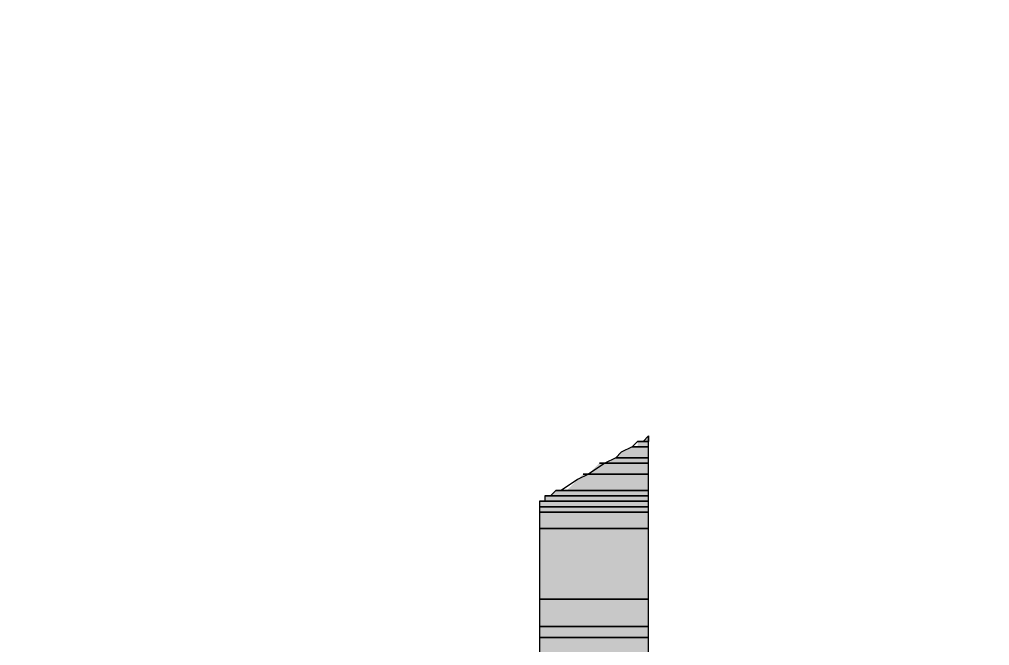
# Model space of a CAD drawing. Header units: millimetres. Extents: x 7018 to 13530, y 4187 to 5692.
# Drawn here: x 11181.44 to 11189.48, y 4967.84 to 4973.03 of the extents above; entities that cross this region are included whole.
import ezdxf

# ---------------------------------------------------------------- set-up
doc = ezdxf.new("R2010")
doc.units = ezdxf.units.MM
doc.layers.add('绘图', color=7, linetype='Continuous')

# ---------------------------------------------------------------- blocks, each defined once
blk = doc.blocks.new('fr')
at = {"transparency": 33554559}
blk.add_hatch(color=256, dxfattribs=at).paths.add_polyline_path([(1523.7202, -437.3753), (1523.675, -437.4204), (1523.6299, -437.4204), (1523.6299, -437.4655), (1523.5848, -437.4655), (1523.4945, -437.5107), (1523.4494, -437.5558), (1523.3591, -437.6009), (1523.314, -437.6009), (1523.2237, -437.6912), (1523.1786, -437.6912), (1523.0432, -437.8266), (1522.9529, -437.8266), (1522.9078, -437.8717), (1522.8626, -437.8717), (1522.8626, -437.9168), (1522.8175, -437.9168), (1522.8175, -439.3159), (1522.0954, -439.3159), (1522.0954, -440.0381), (1522.8175, -440.0381), (1522.8175, -444.0097), (1522.8626, -444.0097), (1522.8626, -444.1902), (1522.9078, -444.2353), (1522.9078, -444.3256), (1522.9529, -444.3707), (1522.9529, -444.4159), (1523.0432, -444.5061), (1523.0432, -444.5513), (1523.0883, -444.5513), (1523.2237, -444.6867), (1523.4042, -444.7769), (1523.4945, -444.7769), (1523.5396, -444.8221), (1523.6299, -444.8221), (1523.675, -444.8672), (1524.5325, -444.8672), (1524.5777, -444.8221), (1524.7131, -444.8221), (1524.7582, -444.7769), (1524.8033, -444.7769), (1524.7582, -444.7318), (1524.7582, -444.5061), (1524.7131, -444.461), (1524.7131, -444.2353), (1524.6679, -444.1902), (1524.6679, -443.9646), (1524.5777, -443.9646), (1524.5325, -444.0097), (1524.0812, -444.0097), (1524.0812, -443.9646), (1523.9458, -443.9646), (1523.9007, -443.9194), (1523.9007, -443.8743), (1523.8555, -443.8743), (1523.8555, -443.8292), (1523.8104, -443.8292), (1523.8104, -443.784), (1523.7653, -443.784), (1523.7653, -443.6938), (1523.7202, -443.6938), (1523.7202, -440.0381), (1524.6679, -440.0381), (1524.6679, -439.3159), (1523.7202, -439.3159)])
blk.add_lwpolyline([(1523.7202, -439.3159), (1523.7202, -437.3753), (1523.675, -437.4204), (1523.6299, -437.4204), (1523.5848, -437.4655), (1523.4945, -437.5107), (1523.4494, -437.5558), (1523.3591, -437.6009), (1523.2237, -437.6912), (1523.1334, -437.7363), (1522.998, -437.8266), (1522.9529, -437.8266), (1522.9078, -437.8717), (1522.8626, -437.8717), (1522.8626, -437.9168), (1522.8175, -437.9168), (1522.8175, -439.3159)])
for points in [[(1523.675, -437.4204), (1523.6299, -437.4204), (1523.7202, -437.4204)], [(1523.7202, -437.4204), (1523.6299, -437.4204)], [(1523.7202, -437.4204), (1523.6299, -437.4204)], [(1523.7202, -437.4204), (1523.675, -437.4204)], [(1523.7202, -437.4204), (1523.675, -437.4204)], [(1523.7202, -437.4204), (1523.675, -437.4204)], [(1523.7202, -437.4204), (1523.675, -437.4204)], [(1523.7202, -437.4204), (1523.675, -437.4204)], [(1523.7202, -437.4204), (1523.675, -437.4204)], [(1523.7202, -437.4204), (1523.675, -437.4204)], [(1523.7202, -437.4204), (1523.7202, -437.3753)], [(1523.6299, -437.4655), (1523.5848, -437.4655), (1523.7202, -437.4655)], [(1523.7202, -437.4655), (1523.5848, -437.4655)], [(1523.7202, -437.4655), (1523.5848, -437.4655)], [(1523.7202, -437.4655), (1523.5848, -437.4655)], [(1523.7202, -437.4655), (1523.5848, -437.4655)], [(1523.7202, -437.4655), (1523.6299, -437.4655)], [(1523.7202, -437.5558), (1523.4494, -437.5558)], [(1523.7202, -437.5558), (1523.4494, -437.5558)], [(1523.3591, -437.6009), (1523.314, -437.6009), (1523.7202, -437.6009)], [(1523.7202, -437.6009), (1523.3591, -437.6009)], [(1523.2237, -437.6912), (1523.1786, -437.6912), (1523.7202, -437.6912)], [(1523.7202, -437.6912), (1523.2237, -437.6912)], [(1522.998, -437.8266), (1522.9529, -437.8266), (1523.7202, -437.8266)], [(1523.0432, -437.8266), (1522.998, -437.8266), (1523.7202, -437.8266)], [(1523.7202, -437.8266), (1522.998, -437.8266)], [(1523.7202, -437.8266), (1523.0432, -437.8266)], [(1522.8626, -437.9168), (1522.8175, -437.9168), (1523.7202, -437.9168)], [(1523.7202, -437.9168), (1522.8175, -437.9168)], [(1523.7202, -437.9168), (1522.8175, -437.9168)], [(1522.9078, -437.8717), (1522.8626, -437.8717), (1523.7202, -437.8717)], [(1523.7202, -437.9168), (1522.8626, -437.9168)], [(1523.7202, -437.9168), (1522.8626, -437.9168)], [(1523.7202, -437.9168), (1522.8626, -437.9168)], [(1523.7202, -437.8717), (1522.9078, -437.8717)], [(1523.7202, -437.962), (1522.8175, -437.962)], [(1523.7202, -437.962), (1522.8175, -437.962)], [(1523.7202, -437.962), (1522.8175, -437.962)], [(1523.7202, -437.962), (1522.8175, -437.962)], [(1523.7202, -438.0071), (1522.8175, -438.0071)], [(1523.7202, -438.0071), (1522.8175, -438.0071)], [(1523.7202, -438.1425), (1522.8175, -438.1425)], [(1523.7202, -438.1425), (1522.8175, -438.1425)], [(1523.7202, -438.7292), (1522.8175, -438.7292)], [(1523.7202, -438.7292), (1522.8175, -438.7292)], [(1523.7202, -438.9549), (1522.8175, -438.9549)], [(1523.7202, -438.9549), (1522.8175, -438.9549)], [(1523.7202, -439.0451), (1522.8175, -439.0451)], [(1523.7202, -439.0451), (1522.8175, -439.0451)]]:
    blk.add_lwpolyline(points, close=True)

msp = doc.modelspace()

# ---------------------------------------------------------------- linework, layer by layer
at = {"layer": '绘图', "lineweight": 13, "ltscale": 0.2}
for centre, radius, start, end in [((11323.8505, 4624.6393), 437.4291, 88.543896, 88.543896), ((11323.8715, 4624.7467), 434.8291, 88.057821, 88.057821), ((11345.5927, 4624.7467), 434.8291, 88.057821, 88.057821), ((11348.3951, 4762.5035), 296.9, 89.340673, 89.340673), ((11326.6738, 4762.4468), 296.9, 89.340673, 89.340673)]:
    msp.add_arc(centre, radius, start, end, dxfattribs=at)

# ---------------------------------------------------------------- block references
at = {"color": 0}
msp.add_blockref('fr', (9662.9294, 5406.9565), dxfattribs=at)

doc.saveas('drawing.dxf')
